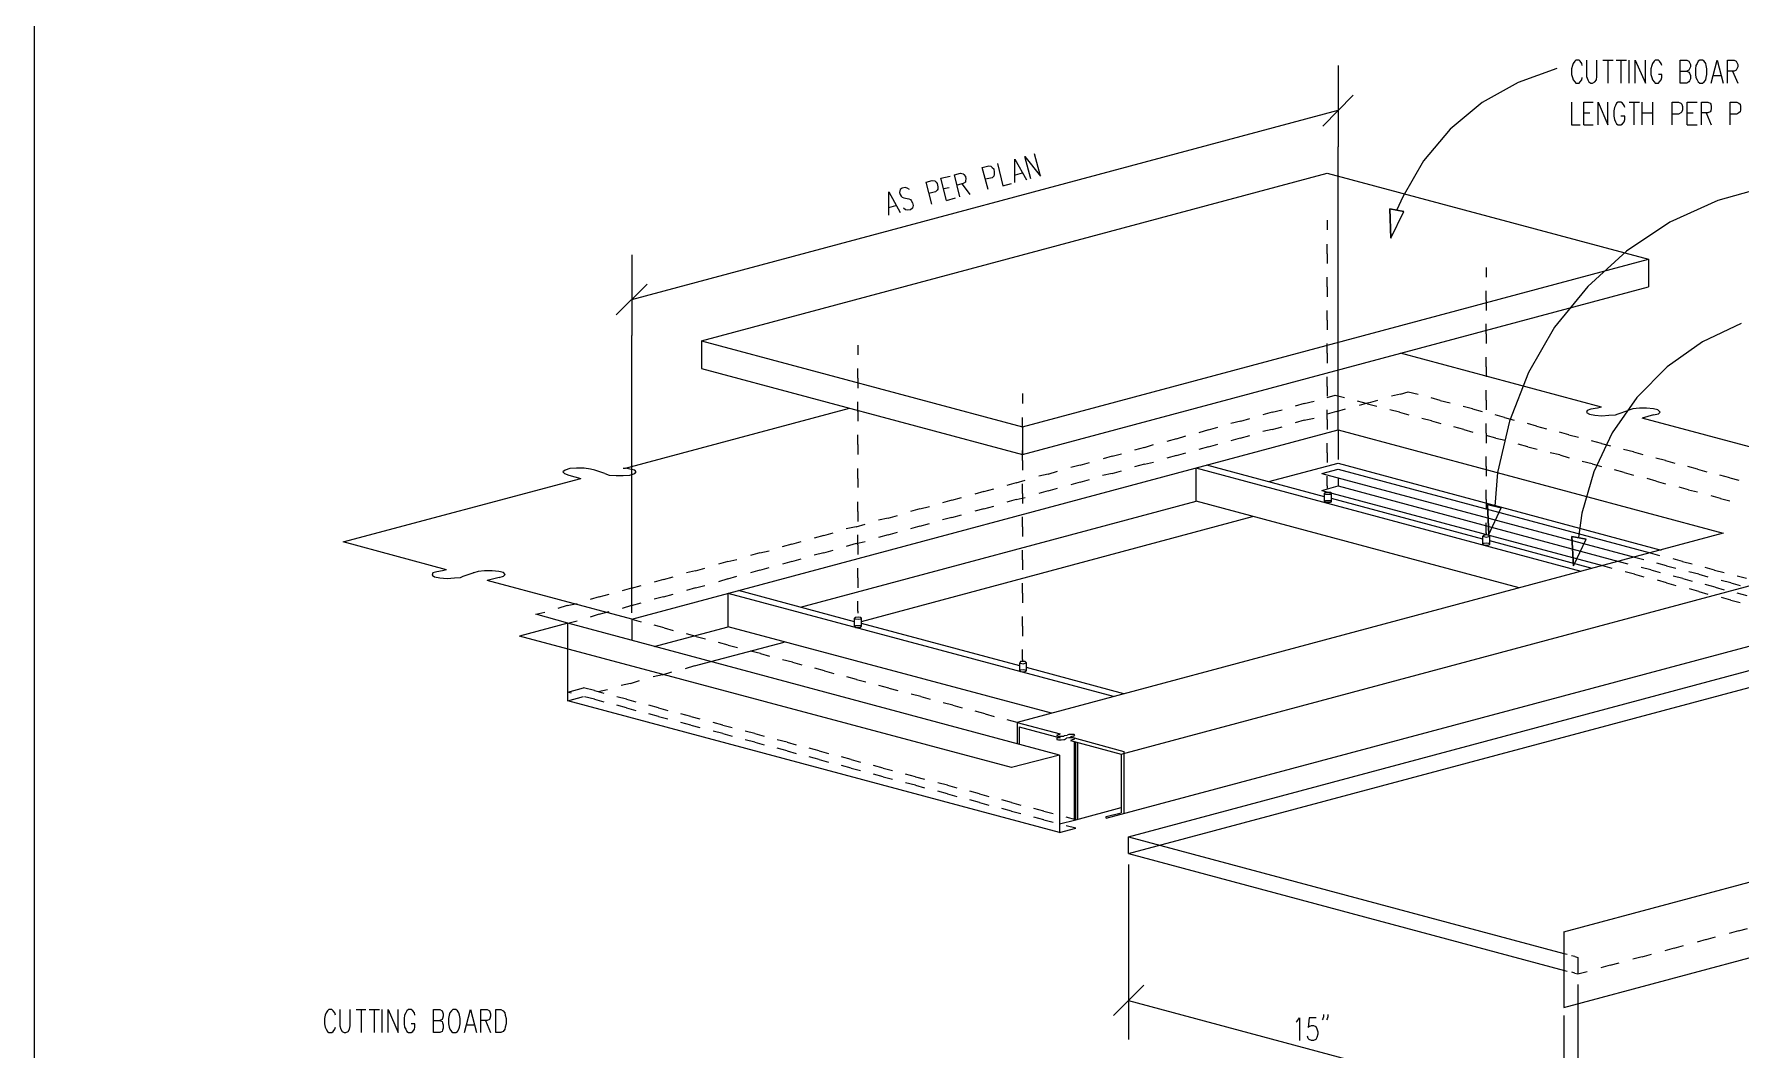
# Model space of a CAD drawing. Header units: metres. Extents: x 13 to 600, y -779 to -12.
# Drawn here: x 13.2 to 389.7, y -497.7 to -273.6 of the extents above; entities that cross this region are included whole.
import ezdxf

# ---------------------------------------------------------------- set-up
doc = ezdxf.new("R2010")
doc.units = ezdxf.units.M

msp = doc.modelspace()

# ---------------------------------------------------------------- linework, layer by layer
for p, q in [((13.24, -39.32), (13.24, -751.76)), ((300.88, -280.52), (300.88, -298.4)), ((349.12, -281.12), (340.6, -284.24)), ((352.6, -280.52), (352.36, -281.24)), ((352.36, -281.24), (352.36, -282.44)), ((352.72, -280.04), (352.6, -280.52)), ((353.08, -279.56), (352.72, -280.04)), ((353.32, -279.32), (353.08, -279.56)), ((354.04, -279.32), (353.32, -279.32)), ((354.28, -279.56), (354.04, -279.32)), ((354.64, -280.04), (354.28, -279.56)), ((354.76, -280.52), (354.64, -280.04)), ((355.72, -279.32), (355.72, -282.92)), ((358, -282.92), (358, -279.32)), ((359.32, -279.32), (361.6, -279.32)), ((360.4, -279.32), (360.4, -284.36)), ((362.2, -279.32), (364.48, -279.32)), ((363.28, -279.32), (363.28, -284.36)), ((365.08, -284.36), (365.08, -279.32)), ((366.4, -284.36), (366.4, -279.32)), ((366.4, -279.32), (368.68, -284.36)), ((368.68, -284.36), (368.68, -279.32)), ((370.12, -280.52), (369.88, -281.24)), ((369.88, -281.24), (369.88, -282.44)), ((370.24, -280.04), (370.12, -280.52)), ((370.6, -279.56), (370.24, -280.04)), ((370.84, -279.32), (370.6, -279.56)), ((371.56, -279.32), (370.84, -279.32)), ((371.8, -279.56), (371.56, -279.32)), ((372.16, -280.04), (371.8, -279.56)), ((372.28, -280.52), (372.16, -280.04)), ((376.36, -284.36), (376.36, -279.32)), ((376.36, -279.32), (377.8, -279.32)), ((376.36, -281.72), (377.8, -281.72)), ((377.8, -279.32), (378.28, -279.56)), ((378.28, -281.48), (377.8, -281.72)), ((377.8, -281.72), (378.28, -281.96)), ((378.28, -279.56), (378.4, -279.8)), ((378.4, -281.24), (378.28, -281.48)), ((378.28, -281.96), (378.4, -282.2)), ((378.4, -279.8), (378.64, -280.28)), ((378.64, -280.76), (378.4, -281.24)), ((378.4, -282.2), (378.64, -282.68)), ((378.64, -280.28), (378.64, -280.76)), ((379.84, -280.52), (379.72, -281.24)), ((379.72, -281.24), (379.72, -282.44)), ((380.08, -280.04), (379.84, -280.52)), ((380.32, -279.56), (380.08, -280.04)), ((380.68, -279.32), (380.32, -279.56)), ((381.28, -279.32), (380.68, -279.32)), ((381.64, -279.56), (381.28, -279.32)), ((382, -280.04), (381.64, -279.56)), ((382.12, -280.52), (382, -280.04)), ((382.24, -281.24), (382.12, -280.52)), ((382.24, -282.44), (382.24, -281.24)), ((383.2, -284.36), (384.52, -279.32)), ((384.52, -279.32), (385.84, -284.36)), ((386.8, -284.36), (386.8, -279.32)), ((386.8, -279.32), (388.24, -279.32)), ((388.24, -281.72), (386.8, -281.72)), ((387.88, -281.72), (389.08, -284.36)), ((388.24, -279.32), (388.72, -279.56)), ((388.72, -281.48), (388.24, -281.72)), ((388.72, -279.56), (388.84, -279.8)), ((388.84, -281.24), (388.72, -281.48)), ((388.84, -279.8), (389.08, -280.28)), ((389.08, -280.76), (388.84, -281.24)), ((389.08, -280.28), (389.08, -280.76)), ((340.6, -284.24), (332.68, -288.68)), ((352.36, -282.44), (352.6, -283.16)), ((352.6, -283.16), (352.72, -283.64)), ((352.72, -283.64), (353.08, -284.12)), ((353.08, -284.12), (353.32, -284.36)), ((353.32, -284.36), (354.04, -284.36)), ((354.04, -284.36), (354.28, -284.12)), ((354.28, -284.12), (354.64, -283.64)), ((354.64, -283.64), (354.76, -283.16)), ((355.72, -282.92), (355.96, -283.64)), ((355.96, -283.64), (356.2, -284.12)), ((356.2, -284.12), (356.68, -284.36)), ((356.68, -284.36), (357.04, -284.36)), ((357.04, -284.36), (357.52, -284.12)), ((357.52, -284.12), (357.88, -283.64)), ((357.88, -283.64), (358, -282.92)), ((369.88, -282.44), (370.12, -283.16)), ((370.12, -283.16), (370.24, -283.64)), ((370.24, -283.64), (370.6, -284.12)), ((370.6, -284.12), (370.84, -284.36)), ((370.84, -284.36), (371.56, -284.36)), ((372.28, -282.44), (371.56, -282.44)), ((371.56, -284.36), (371.8, -284.12)), ((371.8, -284.12), (372.16, -283.64)), ((372.16, -283.64), (372.28, -283.16)), ((372.28, -283.16), (372.28, -282.44)), ((377.8, -284.36), (376.36, -284.36)), ((378.28, -284.12), (377.8, -284.36)), ((378.4, -283.88), (378.28, -284.12)), ((378.64, -283.4), (378.4, -283.88)), ((378.64, -282.68), (378.64, -283.4)), ((379.72, -282.44), (379.84, -283.16)), ((379.84, -283.16), (380.08, -283.64)), ((380.08, -283.64), (380.32, -284.12)), ((380.32, -284.12), (380.68, -284.36)), ((380.68, -284.36), (381.28, -284.36)), ((381.28, -284.36), (381.64, -284.12)), ((381.64, -284.12), (382, -283.64)), ((382, -283.64), (382.12, -283.16)), ((382.12, -283.16), (382.24, -282.44)), ((383.68, -282.68), (385.36, -282.68)), ((297.52, -293.84), (304.24, -287)), ((332.68, -288.68), (325.6, -294.56)), ((352.36, -288.56), (352.36, -293.6)), ((355.12, -293.6), (355.12, -288.56)), ((355.12, -288.56), (357.16, -288.56)), ((358.24, -293.6), (358.24, -288.56)), ((358.24, -288.56), (360.4, -293.6)), ((360.4, -293.6), (360.4, -288.56)), ((361.84, -289.76), (361.72, -290.48)), ((362.08, -289.28), (361.84, -289.76)), ((362.32, -288.8), (362.08, -289.28)), ((362.68, -288.56), (362.32, -288.8)), ((363.28, -288.56), (362.68, -288.56)), ((363.64, -288.8), (363.28, -288.56)), ((364, -289.28), (363.64, -288.8)), ((364.12, -289.76), (364, -289.28)), ((365.08, -288.56), (367.36, -288.56)), ((366.16, -288.56), (366.16, -293.6)), ((367.96, -293.6), (367.96, -288.56)), ((370.24, -288.56), (370.24, -293.6)), ((374.56, -293.6), (374.56, -288.56)), ((374.56, -288.56), (376, -288.56)), ((376, -288.56), (376.48, -288.8)), ((376.48, -288.8), (376.72, -289.04)), ((376.72, -289.04), (376.84, -289.52)), ((376.84, -289.52), (376.84, -290.24)), ((377.92, -293.6), (377.92, -288.56)), ((377.92, -288.56), (380.08, -288.56)), ((381.04, -293.6), (381.04, -288.56)), ((381.04, -288.56), (382.48, -288.56)), ((382.48, -288.56), (382.96, -288.8)), ((382.96, -288.8), (383.08, -289.04)), ((383.08, -289.04), (383.2, -289.52)), ((383.2, -289.52), (383.2, -290)), ((387.4, -293.6), (387.4, -288.56)), ((387.4, -288.56), (388.84, -288.56)), ((388.84, -288.56), (389.32, -288.8)), ((389.32, -288.8), (389.56, -289.04)), ((389.56, -289.04), (389.68, -289.52)), ((389.68, -289.52), (389.68, -290.24)), ((145.12, -332.12), (300.88, -290.36)), ((352.36, -293.6), (354.28, -293.6)), ((355.12, -290.96), (356.44, -290.96)), ((355.12, -293.6), (357.16, -293.6)), ((361.72, -290.48), (361.72, -291.68)), ((361.72, -291.68), (361.84, -292.4)), ((361.84, -292.4), (362.08, -292.88)), ((362.08, -292.88), (362.32, -293.36)), ((362.32, -293.36), (362.68, -293.6)), ((362.68, -293.6), (363.28, -293.6)), ((364.12, -291.68), (363.28, -291.68)), ((363.28, -293.6), (363.64, -293.36)), ((363.64, -293.36), (364, -292.88)), ((364, -292.88), (364.12, -292.4)), ((364.12, -292.4), (364.12, -291.68)), ((367.96, -290.96), (370.24, -290.96)), ((376, -291.2), (374.56, -291.2)), ((376.48, -290.96), (376, -291.2)), ((376.72, -290.72), (376.48, -290.96)), ((376.84, -290.24), (376.72, -290.72)), ((377.92, -290.96), (379.24, -290.96)), ((377.92, -293.6), (380.08, -293.6)), ((382.48, -290.96), (381.04, -290.96)), ((382.12, -290.96), (383.2, -293.6)), ((382.96, -290.72), (382.48, -290.96)), ((383.08, -290.48), (382.96, -290.72)), ((383.2, -290), (383.08, -290.48)), ((388.84, -291.2), (387.4, -291.2)), ((389.32, -290.96), (388.84, -291.2)), ((389.56, -290.72), (389.32, -290.96)), ((389.68, -290.24), (389.56, -290.72)), ((325.6, -294.56), (319.72, -301.52)), ((229.6, -306.32), (229.6, -301.16)), ((229.6, -301.16), (232.12, -305.72)), ((233.08, -305.48), (231.76, -300.56)), ((231.76, -300.56), (235.24, -304.88)), ((235.24, -304.88), (233.92, -299.96)), ((300.88, -360.92), (300.88, -298.4)), ((160.48, -341.24), (298.48, -304.28)), ((213.28, -305.36), (215.32, -304.88)), ((216.28, -304.64), (217.6, -304.28)), ((217.48, -309.44), (216.28, -304.64)), ((217.6, -304.28), (218.2, -304.4)), ((218.2, -304.4), (218.32, -304.52)), ((218.32, -304.52), (218.68, -305)), ((222.4, -302.96), (223.84, -302.6)), ((223.72, -307.88), (222.4, -302.96)), ((223.84, -302.6), (224.32, -302.72)), ((224.32, -302.72), (224.56, -302.96)), ((224.56, -302.96), (224.92, -303.32)), ((224.92, -304.88), (224.56, -305.24)), ((224.92, -303.32), (225.04, -304.04)), ((225.04, -304.52), (224.92, -304.88)), ((225.04, -304.04), (225.04, -304.52)), ((225.76, -302.12), (226.96, -307.04)), ((229.72, -304.64), (231.28, -304.16)), ((298.48, -304.28), (369.4, -323.24)), ((319.72, -301.52), (315.16, -309.44)), ((201.76, -313.52), (201.76, -308.36)), ((201.76, -308.36), (204.28, -312.92)), ((204.28, -307.88), (204.16, -308.48)), ((204.16, -308.48), (204.28, -308.96)), ((204.76, -307.52), (204.28, -307.88)), ((205.36, -307.4), (204.76, -307.52)), ((205.84, -307.52), (205.36, -307.4)), ((206.32, -307.88), (205.84, -307.52)), ((210.04, -306.2), (211.36, -305.84)), ((211.24, -311.12), (210.04, -306.2)), ((212.08, -308.36), (210.64, -308.72)), ((211.36, -305.84), (211.96, -305.96)), ((211.96, -305.96), (212.2, -306.2)), ((212.44, -308), (212.08, -308.36)), ((212.2, -306.2), (212.44, -306.56)), ((212.44, -306.56), (212.56, -307.28)), ((212.56, -307.76), (212.44, -308)), ((212.56, -307.28), (212.56, -307.76)), ((214.48, -310.28), (213.28, -305.36)), ((213.88, -307.64), (215.08, -307.4)), ((218.2, -306.56), (216.88, -306.92)), ((217.96, -306.68), (219.64, -308.96)), ((218.68, -306.2), (218.2, -306.56)), ((218.68, -305), (218.8, -305.48)), ((218.8, -305.48), (218.68, -305.96)), ((218.68, -305.96), (218.68, -306.2)), ((224.56, -305.24), (223.12, -305.6)), ((226.96, -307.04), (228.88, -306.56)), ((395.68, -307.16), (384.64, -310.28)), ((201.76, -311.84), (203.32, -311.36)), ((204.28, -308.96), (204.52, -309.32)), ((204.52, -309.32), (204.76, -309.56)), ((204.76, -309.56), (205.12, -309.68)), ((205.48, -312.32), (205, -311.96)), ((205.12, -309.68), (206.2, -309.92)), ((205.96, -312.44), (205.48, -312.32)), ((206.56, -312.32), (205.96, -312.44)), ((206.2, -309.92), (206.56, -310.04)), ((206.56, -310.04), (206.68, -310.28)), ((207.04, -311.96), (206.56, -312.32)), ((206.68, -310.28), (207.04, -310.76)), ((207.04, -310.76), (207.16, -311.36)), ((207.16, -311.36), (207.04, -311.96)), ((214.48, -310.28), (216.52, -309.68)), ((315.4, -312.68), (312.28, -312.08)), ((312.28, -312.08), (312.52, -318.56)), ((312.52, -318.56), (312.28, -312.08)), ((312.28, -312.08), (315.4, -312.68)), ((315.16, -309.44), (313.84, -312.32)), ((384.64, -310.28), (374.08, -315.08)), ((298.48, -314.6), (298.48, -316.76)), ((312.52, -318.56), (315.4, -312.68)), ((312.52, -318.56), (315.4, -312.68)), ((374.08, -315.08), (364.48, -321.44)), ((298.48, -322.04), (298.48, -319.88)), ((145.12, -322.28), (145.12, -340.04)), ((231.28, -360.2), (369.4, -323.24)), ((298.48, -322.04), (298.48, -324.2)), ((364.48, -321.44), (355.96, -329.24)), ((369.4, -323.24), (369.4, -329.36)), ((298.48, -329.36), (298.48, -327.2)), ((333.52, -325.04), (333.52, -327.2)), ((141.64, -335.48), (148.48, -328.76)), ((231.28, -366.32), (369.4, -329.36)), ((298.48, -329.36), (298.48, -331.52)), ((333.52, -332.36), (333.52, -330.2)), ((355.96, -329.24), (348.64, -338.24)), ((298.48, -336.68), (298.48, -334.52)), ((333.52, -332.36), (333.52, -334.52)), ((298.48, -336.68), (298.48, -338.84)), ((333.52, -339.68), (333.52, -337.52)), ((348.64, -338.24), (342.88, -348.2)), ((389.8, -337.4), (381.28, -341.48)), ((145.12, -401.24), (145.12, -340.04)), ((160.48, -341.24), (231.28, -360.2)), ((160.48, -341.24), (160.48, -347.36)), ((194.92, -342.2), (194.92, -344.36)), ((298.48, -344), (298.48, -341.84)), ((333.52, -339.68), (333.52, -341.84)), ((381.28, -341.48), (373.48, -347)), ((298.48, -344), (298.48, -346.16)), ((358.96, -355.88), (314.68, -344)), ((333.52, -347), (333.52, -344.84)), ((160.48, -347.36), (231.28, -366.32)), ((194.92, -349.52), (194.92, -347.36)), ((194.92, -349.52), (194.92, -351.68)), ((298.48, -351.32), (298.48, -349.16)), ((333.52, -347), (333.52, -349.16)), ((342.88, -348.2), (338.68, -359)), ((373.48, -347), (366.76, -353.72)), ((231.28, -352.88), (231.28, -355.04)), ((298.48, -351.32), (298.48, -353.48)), ((298.48, -353.72), (300.28, -353.24)), ((300.28, -353.24), (302.32, -353.72)), ((314.68, -353), (312.64, -353.48)), ((314.68, -353), (316.36, -352.52)), ((316.36, -352.52), (318.52, -353)), ((323.44, -354.44), (321.4, -353.84)), ((333.52, -354.32), (333.52, -352.16)), ((366.76, -353.72), (361.36, -361.52)), ((143.68, -369.32), (193.12, -356.12)), ((194.92, -356.84), (194.92, -354.68)), ((194.92, -356.84), (194.92, -359)), ((286.36, -356.96), (284.32, -357.56)), ((286.36, -356.96), (288.52, -356.48)), ((293.44, -355.04), (291.4, -355.64)), ((293.44, -355.04), (295.6, -354.56)), ((298.48, -358.64), (298.48, -356.48)), ((300.52, -356.84), (298.48, -357.44)), ((300.52, -356.84), (302.56, -356.24)), ((307.36, -355.16), (305.2, -354.56)), ((307.6, -354.92), (305.56, -355.52)), ((307.36, -355.16), (309.4, -355.64)), ((307.6, -354.92), (309.64, -354.32)), ((314.44, -356.96), (312.28, -356.48)), ((314.44, -356.96), (316.48, -357.56)), ((323.44, -354.44), (325.6, -354.92)), ((330.52, -356.24), (328.48, -355.76)), ((330.52, -356.24), (332.68, -356.84)), ((333.52, -354.32), (333.52, -356.48)), ((337.6, -358.16), (335.56, -357.56)), ((355.84, -356.6), (355.72, -357.08)), ((355.72, -357.08), (356.32, -357.44)), ((356.68, -356.36), (355.84, -356.6)), ((356.32, -357.44), (357.52, -357.68)), ((358.12, -356.12), (356.68, -356.36)), ((358.96, -355.88), (358.12, -356.12)), ((360.64, -357.68), (362.08, -357.56)), ((362.08, -357.56), (362.68, -357.32)), ((362.68, -357.32), (364.84, -356.6)), ((365.92, -356.24), (364.84, -356.6)), ((367.36, -356.12), (365.92, -356.24)), ((368.92, -356.12), (367.36, -356.12)), ((370.48, -357.56), (367.96, -358.28)), ((370.48, -356.24), (368.92, -356.12)), ((371.44, -356.48), (370.48, -356.24)), ((370.48, -357.56), (371.56, -357.32)), ((371.92, -356.96), (371.44, -356.48)), ((371.56, -357.32), (371.92, -356.96)), ((145.12, -402.68), (300.88, -360.92)), ((231.28, -360.32), (231.28, -358.16)), ((231.28, -360.2), (231.28, -366.32)), ((231.28, -360.32), (231.28, -362.36)), ((272.32, -360.92), (270.16, -361.52)), ((272.32, -360.92), (274.36, -360.32)), ((279.4, -359), (277.24, -359.48)), ((279.4, -359), (281.44, -358.4)), ((286.36, -360.8), (284.32, -361.28)), ((286.36, -360.8), (288.52, -360.2)), ((293.44, -358.76), (291.4, -359.36)), ((293.44, -358.76), (295.6, -358.28)), ((298.48, -358.64), (298.48, -360.8)), ((300.88, -360.92), (300.88, -367.4)), ((300.88, -360.92), (385.84, -383.72)), ((321.52, -358.88), (319.36, -358.4)), ((321.52, -358.88), (323.56, -359.48)), ((328.6, -360.8), (326.44, -360.2)), ((328.6, -360.8), (330.64, -361.4)), ((333.52, -361.64), (333.52, -359.48)), ((338.68, -359), (336.04, -370.28)), ((337.6, -358.16), (339.76, -358.76)), ((344.68, -360.08), (342.64, -359.48)), ((344.68, -360.08), (346.84, -360.68)), ((351.76, -362), (349.72, -361.4)), ((357.52, -357.68), (359.08, -357.8)), ((359.08, -357.8), (360.64, -357.68)), ((396.04, -365.84), (367.96, -358.28)), ((194.92, -364.16), (194.92, -362)), ((194.92, -364.16), (194.92, -366.32)), ((258.16, -364.76), (256, -365.36)), ((258.16, -364.76), (260.2, -364.16)), ((265.24, -362.84), (263.08, -363.44)), ((265.24, -362.84), (267.28, -362.24)), ((272.32, -364.64), (270.16, -365.24)), ((272.32, -364.64), (274.36, -364.04)), ((279.28, -362.72), (277.24, -363.32)), ((279.28, -362.72), (281.44, -362.12)), ((298.48, -365.96), (298.48, -363.8)), ((333.52, -361.64), (333.52, -363.8)), ((335.68, -362.72), (333.52, -362.12)), ((335.68, -362.72), (337.72, -363.2)), ((342.76, -364.64), (340.6, -364.04)), ((342.76, -364.64), (344.8, -365.12)), ((351.76, -362), (353.92, -362.48)), ((358.96, -363.92), (356.8, -363.32)), ((361.36, -361.52), (357.28, -370.16)), ((358.96, -363.92), (361, -364.4)), ((231.28, -367.64), (231.28, -365.48)), ((231.28, -367.64), (231.28, -369.8)), ((244, -368.72), (241.96, -369.2)), ((244, -368.72), (246.04, -368.12)), ((251.08, -366.68), (249.04, -367.28)), ((251.08, -366.68), (253.12, -366.2)), ((258.16, -368.48), (256, -369.08)), ((258.16, -368.48), (260.2, -368)), ((265.24, -366.56), (263.08, -367.16)), ((265.24, -366.56), (267.28, -365.96)), ((297.88, -375.68), (271.96, -368.72)), ((285.64, -372.32), (300.88, -368.24)), ((298.48, -365.96), (298.48, -368.12)), ((300.88, -368.24), (372.16, -387.44)), ((333.52, -368.96), (333.52, -366.8)), ((333.52, -368.96), (333.52, -371.12)), ((349.84, -366.44), (347.68, -365.96)), ((349.84, -366.44), (351.88, -367.04)), ((356.92, -368.36), (354.76, -367.88)), ((356.92, -368.36), (358.96, -368.96)), ((366.04, -365.72), (363.88, -365.24)), ((366.04, -365.72), (368.08, -366.32)), ((373.12, -367.64), (370.96, -367.16)), ((373.12, -367.64), (375.16, -368.24)), ((380.2, -369.56), (378.04, -368.96)), ((81.4, -385.64), (133.84, -371.6)), ((130.36, -369.8), (129.88, -370.16)), ((129.88, -370.16), (130.24, -370.52)), ((130.24, -370.52), (131.2, -370.88)), ((131.44, -369.44), (130.36, -369.8)), ((131.2, -370.88), (133.84, -371.6)), ((132.88, -369.32), (131.44, -369.44)), ((134.56, -369.32), (132.88, -369.32)), ((136, -369.56), (134.56, -369.32)), ((136.96, -369.8), (136, -369.56)), ((139.12, -370.52), (136.96, -369.8)), ((139.12, -370.52), (140.08, -370.88)), ((140.08, -370.88), (141.64, -371)), ((141.64, -371), (143.2, -371)), ((143.2, -369.32), (143.68, -369.32)), ((143.2, -371), (144.64, -370.88)), ((144.64, -369.56), (143.68, -369.32)), ((145.72, -369.8), (144.64, -369.56)), ((144.64, -370.88), (145.72, -370.52)), ((146.08, -370.16), (145.72, -369.8)), ((145.72, -370.52), (146.08, -370.16)), ((194.92, -371.6), (194.92, -369.44)), ((194.92, -371.6), (194.92, -373.64)), ((229.84, -372.56), (227.8, -373.16)), ((229.84, -372.56), (231.88, -371.96)), ((236.92, -370.64), (234.88, -371.12)), ((236.92, -370.64), (238.96, -370.04)), ((244, -372.44), (241.96, -373.04)), ((244, -372.44), (246.04, -371.84)), ((251.08, -370.52), (248.92, -371)), ((251.08, -370.52), (253.12, -369.92)), ((354.52, -392.12), (269.56, -369.32)), ((269.56, -376.64), (269.56, -369.32)), ((297.28, -370.52), (300.88, -369.56)), ((297.28, -370.52), (366.28, -389)), ((298.48, -373.28), (298.48, -371.12)), ((300.88, -369.56), (369.76, -388.04)), ((300.88, -371.48), (300.88, -373.28)), ((336.04, -370.28), (335.44, -377.72)), ((357.28, -370.16), (354.64, -379.28)), ((364, -370.28), (361.84, -369.68)), ((364, -370.28), (366.04, -370.88)), ((371.08, -372.2), (369.04, -371.6)), ((371.08, -372.2), (373.12, -372.8)), ((380.2, -369.56), (382.24, -370.16)), ((387.28, -371.48), (385.12, -370.88)), ((387.28, -371.48), (389.32, -371.96)), ((215.68, -376.4), (213.64, -377)), ((215.68, -376.4), (217.84, -375.8)), ((222.76, -374.48), (220.72, -375.08)), ((222.76, -374.48), (224.92, -373.88)), ((229.84, -376.28), (227.8, -376.88)), ((229.84, -376.28), (231.88, -375.8)), ((231.28, -374.96), (231.28, -372.8)), ((231.28, -374.96), (231.28, -377.12)), ((236.92, -374.36), (234.88, -374.96)), ((236.92, -374.36), (238.96, -373.76)), ((297.28, -374.24), (300.88, -373.28)), ((297.28, -374.24), (359.2, -390.8)), ((298.12, -374.72), (297.88, -374.84)), ((297.88, -376.76), (297.88, -374.84)), ((297.88, -374.84), (298.12, -375.08)), ((298.6, -374.72), (298.12, -374.72)), ((298.12, -375.08), (298.6, -375.08)), ((298.48, -373.28), (298.48, -373.76)), ((299.2, -374.72), (298.6, -374.72)), ((298.6, -375.08), (299.2, -375.08)), ((299.44, -374.84), (299.2, -374.72)), ((299.2, -375.08), (299.44, -374.84)), ((299.44, -376.76), (299.44, -374.84)), ((332.8, -385.04), (299.44, -376.04)), ((300.88, -373.28), (362.8, -389.96)), ((333.52, -376.28), (333.52, -374.12)), ((333.52, -376.28), (333.52, -378.44)), ((378.16, -374.12), (376.12, -373.52)), ((378.16, -374.12), (380.2, -374.6)), ((385.24, -376.04), (383.2, -375.44)), ((385.24, -376.04), (387.28, -376.52)), ((182.32, -400.04), (269.56, -376.64)), ((194.92, -378.92), (194.92, -376.76)), ((194.92, -378.92), (194.92, -381.08)), ((195.76, -403.16), (282.04, -380)), ((201.64, -380.36), (203.68, -379.76)), ((208.6, -378.32), (206.56, -378.92)), ((208.6, -378.32), (210.76, -377.84)), ((215.68, -380.24), (213.64, -380.72)), ((215.68, -380.24), (217.84, -379.64)), ((222.76, -378.32), (220.72, -378.8)), ((222.76, -378.32), (224.92, -377.72)), ((231.28, -382.28), (231.28, -380.12)), ((253, -432.44), (449.2, -379.88)), ((340.84, -395.72), (269.56, -376.64)), ((298.12, -376.52), (297.88, -376.76)), ((297.88, -376.76), (298.12, -376.88)), ((298.6, -376.52), (298.12, -376.52)), ((298.12, -376.88), (298.6, -376.88)), ((299.2, -376.52), (298.6, -376.52)), ((298.6, -376.88), (299.2, -376.88)), ((299.44, -376.76), (299.2, -376.52)), ((299.2, -376.88), (299.44, -376.76)), ((336.88, -378.08), (333.88, -377.36)), ((333.88, -377.36), (334.12, -383.96)), ((334.12, -383.96), (333.88, -377.36)), ((333.88, -377.36), (336.88, -378.08)), ((334.12, -383.96), (336.88, -378.08)), ((334.12, -383.96), (336.88, -378.08)), ((354.64, -379.28), (353.92, -384.68)), ((187.48, -384.2), (189.52, -383.6)), ((194.56, -382.28), (192.4, -382.76)), ((194.56, -382.28), (196.6, -381.68)), ((201.64, -380.36), (199.48, -380.84)), ((201.64, -384.08), (203.68, -383.48)), ((208.6, -382.16), (206.56, -382.76)), ((208.6, -382.16), (210.76, -381.56)), ((385.84, -383.72), (230.08, -425.48)), ((231.28, -382.28), (231.28, -384.44)), ((333.52, -383.6), (333.52, -381.44)), ((333.52, -383.6), (333.52, -384.08)), ((104.2, -391.76), (81.4, -385.64)), ((173.32, -388.04), (175.36, -387.56)), ((180.4, -386.12), (178.24, -386.72)), ((180.4, -386.12), (182.44, -385.52)), ((187.48, -384.2), (185.32, -384.8)), ((187.48, -388.04), (189.52, -387.44)), ((194.56, -386), (192.4, -386.6)), ((194.56, -386), (196.6, -385.52)), ((194.92, -386.24), (194.92, -384.08)), ((194.92, -386.24), (194.92, -388.4)), ((201.64, -384.08), (199.48, -384.68)), ((231.28, -389.6), (231.28, -387.44)), ((333.04, -384.2), (332.8, -384.32)), ((332.8, -386.12), (332.8, -384.32)), ((332.8, -384.32), (333.04, -384.44)), ((333.04, -386), (332.8, -386.12)), ((332.8, -386.12), (333.04, -386.24)), ((333.64, -384.08), (333.04, -384.2)), ((333.04, -384.44), (333.64, -384.56)), ((333.64, -385.88), (333.04, -386)), ((333.04, -386.24), (333.64, -386.36)), ((334.12, -384.2), (333.64, -384.08)), ((333.64, -384.56), (334.12, -384.44)), ((334.12, -386), (333.64, -385.88)), ((333.64, -386.36), (334.12, -386.24)), ((334.36, -384.32), (334.12, -384.2)), ((334.12, -384.44), (334.36, -384.32)), ((334.36, -386.12), (334.12, -386)), ((334.12, -386.24), (334.36, -386.12)), ((334.36, -386.12), (334.36, -384.32)), ((356.92, -391.52), (334.36, -385.4)), ((355.6, -385.04), (352.48, -384.44)), ((352.48, -384.44), (352.84, -390.92)), ((352.84, -390.92), (352.48, -384.44)), ((352.48, -384.44), (355.6, -385.04)), ((352.84, -390.92), (355.6, -385.04)), ((352.84, -390.92), (355.6, -385.04)), ((159.16, -392), (161.2, -391.4)), ((166.24, -389.96), (164.2, -390.56)), ((166.24, -389.96), (168.28, -389.48)), ((173.32, -388.04), (171.28, -388.64)), ((173.32, -391.88), (175.36, -391.28)), ((180.4, -389.96), (178.36, -390.56)), ((180.4, -389.96), (182.44, -389.36)), ((187.48, -388.04), (185.32, -388.52)), ((194.92, -393.56), (194.92, -391.4)), ((231.28, -389.6), (231.28, -391.76)), ((359.2, -390.8), (361.24, -391.4)), ((362.8, -389.96), (364.84, -390.44)), ((366.28, -389), (368.32, -389.48)), ((369.88, -391.76), (367.72, -391.28)), ((369.76, -388.04), (371.8, -388.64)), ((373.36, -390.92), (371.2, -390.32)), ((373.36, -390.92), (375.4, -391.4)), ((376.84, -389.96), (374.8, -389.36)), ((376.84, -389.96), (379, -390.44)), ((383.92, -391.88), (381.88, -391.28)), ((101.2, -392.48), (101.08, -392.96)), ((101.08, -392.96), (101.56, -393.32)), ((102.04, -392.24), (101.2, -392.48)), ((101.56, -393.32), (102.76, -393.56)), ((103.36, -392), (102.04, -392.24)), ((102.76, -393.56), (104.32, -393.68)), ((104.2, -391.76), (103.36, -392)), ((104.32, -393.68), (106, -393.56)), ((106, -393.56), (107.32, -393.44)), ((107.32, -393.44), (107.92, -393.2)), ((107.92, -393.2), (110.08, -392.48)), ((110.2, -392.48), (110.08, -392.48)), ((111.16, -392.12), (110.2, -392.48)), ((112.6, -392), (111.16, -392.12)), ((114.28, -392), (112.6, -392)), ((115.84, -393.44), (113.2, -394.16)), ((145.12, -402.68), (113.2, -394.16)), ((115.72, -392.12), (114.28, -392)), ((116.8, -392.36), (115.72, -392.12)), ((115.84, -393.44), (116.8, -393.2)), ((117.16, -392.84), (116.8, -392.36)), ((116.8, -393.2), (117.16, -392.84)), ((145, -395.84), (147.16, -395.24)), ((152.08, -393.92), (150.04, -394.52)), ((152.08, -393.92), (154.24, -393.32)), ((159.16, -392), (157.12, -392.48)), ((159.16, -395.72), (161.2, -395.24)), ((166.24, -393.8), (164.2, -394.4)), ((166.24, -393.8), (168.28, -393.2)), ((173.32, -391.88), (171.28, -392.48)), ((194.92, -393.56), (194.92, -395.72)), ((231.28, -396.92), (231.28, -394.76)), ((249.76, -446.6), (449.2, -393.2)), ((366.28, -392.72), (364.24, -392.24)), ((366.28, -392.72), (368.32, -393.32)), ((369.88, -391.76), (371.92, -392.36)), ((373.36, -394.64), (371.32, -394.04)), ((373.36, -394.64), (375.4, -395.24)), ((376.96, -393.68), (374.8, -393.2)), ((376.96, -393.68), (379, -394.28)), ((380.44, -392.72), (378.28, -392.24)), ((380.44, -392.72), (382.48, -393.32)), ((384.04, -395.6), (381.88, -395)), ((383.92, -391.88), (386.08, -392.36)), ((387.52, -394.64), (385.36, -394.16)), ((387.52, -394.64), (389.56, -395.24)), ((391, -393.68), (388.96, -393.2)), ((137.92, -397.76), (135.88, -398.36)), ((137.92, -397.76), (140.08, -397.16)), ((145, -395.84), (142.96, -396.44)), ((145, -399.68), (147.16, -399.08)), ((152.08, -397.76), (150.04, -398.24)), ((152.08, -397.76), (154.24, -397.16)), ((159.16, -395.72), (157.12, -396.32)), ((166.36, -404.36), (166.36, -397.04)), ((251.32, -419.72), (166.36, -397.04)), ((194.2, -403.28), (168.64, -396.32)), ((194.92, -400.88), (194.92, -398.72)), ((231.28, -396.92), (231.28, -399.08)), ((380.44, -396.56), (378.4, -395.96)), ((380.44, -396.56), (382.48, -397.16)), ((384.04, -395.6), (386.08, -396.2)), ((387.52, -398.48), (385.48, -397.88)), ((387.52, -398.48), (389.56, -398.96)), ((391.12, -397.52), (388.96, -396.92)), ((123.88, -401.6), (125.92, -401.12)), ((130.96, -403.52), (123.88, -401.6)), ((130.84, -399.68), (128.8, -400.28)), ((130.84, -399.68), (133, -399.2)), ((137.92, -401.6), (135.88, -402.2)), ((137.92, -401.6), (140.08, -401)), ((145, -399.68), (142.96, -400.28)), ((145.12, -402.68), (147.16, -403.28)), ((145.12, -402.68), (145.12, -407.36)), ((194.44, -402.32), (194.2, -402.44)), ((194.2, -404.24), (194.2, -402.44)), ((194.2, -402.44), (194.44, -402.56)), ((195.04, -402.2), (194.44, -402.32)), ((194.44, -402.56), (195.04, -402.68)), ((194.92, -400.88), (194.92, -401.36)), ((195.52, -402.32), (195.04, -402.2)), ((195.04, -402.68), (195.52, -402.56)), ((195.76, -402.44), (195.52, -402.32)), ((195.52, -402.56), (195.76, -402.44)), ((195.76, -404.24), (195.76, -402.44)), ((231.28, -404.24), (231.28, -402.08)), ((130.96, -403.52), (120.28, -406.4)), ((228.88, -435.44), (120.28, -406.4)), ((130.96, -403.52), (133, -403.04)), ((239.44, -432.68), (130.96, -403.52)), ((130.96, -420.68), (130.96, -403.52)), ((152.2, -404.6), (150.04, -404)), ((150.04, -408.68), (166.36, -404.36)), ((152.2, -404.6), (154.24, -405.2)), ((159.28, -406.52), (157.12, -405.92)), ((159.28, -406.52), (161.32, -407)), ((237.64, -423.44), (166.36, -404.36)), ((194.44, -404.12), (194.2, -404.24)), ((194.2, -404.24), (194.44, -404.48)), ((195.04, -404.12), (194.44, -404.12)), ((194.44, -404.48), (195.04, -404.48)), ((195.52, -404.12), (195.04, -404.12)), ((195.04, -404.48), (195.52, -404.48)), ((195.76, -404.24), (195.52, -404.12)), ((195.52, -404.48), (195.76, -404.24)), ((230.68, -413), (195.76, -403.64)), ((231.28, -404.24), (231.28, -406.4)), ((254.68, -450.68), (427.96, -404.24)), ((162.52, -412.04), (178.72, -407.72)), ((166.36, -408.44), (164.2, -407.84)), ((166.36, -408.44), (168.4, -408.92)), ((173.44, -410.24), (171.28, -409.76)), ((173.44, -410.24), (175.48, -410.84)), ((231.28, -411.56), (231.28, -409.4)), ((254.68, -454.4), (427.96, -407.96)), ((158.92, -413), (156.88, -413.6)), ((158.92, -413), (162.52, -412.04)), ((180.52, -412.16), (178.36, -411.68)), ((180.52, -412.16), (182.56, -412.76)), ((187.6, -414.08), (185.44, -413.48)), ((187.6, -414.08), (189.64, -414.68)), ((230.8, -412.04), (230.68, -412.28)), ((230.68, -414.08), (230.68, -412.28)), ((230.68, -412.28), (230.8, -412.4)), ((230.8, -413.96), (230.68, -414.08)), ((230.68, -414.08), (230.8, -414.2)), ((231.4, -412.04), (230.8, -412.04)), ((230.8, -412.4), (231.4, -412.52)), ((231.4, -413.84), (230.8, -413.96)), ((231.28, -411.56), (231.28, -412.04)), ((231.88, -412.04), (231.4, -412.04)), ((231.4, -412.52), (231.88, -412.4)), ((231.88, -413.96), (231.4, -413.84)), ((232.12, -412.28), (231.88, -412.04)), ((231.88, -412.4), (232.12, -412.28)), ((232.12, -414.08), (231.88, -413.96)), ((231.88, -414.2), (232.12, -414.08)), ((232.12, -414.08), (232.12, -412.28)), ((253.6, -419.12), (232.12, -413.36)), ((130.96, -418.76), (134.44, -417.8)), ((136.84, -418.4), (134.44, -417.8)), ((144.76, -416.84), (142.72, -417.32)), ((144.76, -416.84), (146.8, -416.24)), ((151.84, -414.92), (149.8, -415.4)), ((151.84, -414.92), (153.88, -414.32)), ((194.68, -416), (192.52, -415.4)), ((194.68, -416), (196.72, -416.48)), ((201.76, -417.92), (199.6, -417.32)), ((230.8, -414.2), (231.4, -414.32)), ((231.4, -414.32), (231.88, -414.2)), ((131.8, -419), (130.96, -418.76)), ((130.96, -420.68), (134.44, -419.72)), ((239.44, -449.72), (130.96, -420.68)), ((136.84, -420.32), (134.68, -419.84)), ((136.84, -418.4), (138.88, -419)), ((136.84, -420.32), (138.88, -420.92)), ((137.68, -418.64), (139.72, -418.16)), ((143.92, -420.32), (141.76, -419.84)), ((143.92, -422.24), (141.76, -421.64)), ((143.92, -420.32), (145.96, -420.92)), ((151, -422.24), (148.84, -421.64)), ((201.76, -417.92), (203.8, -418.4)), ((208.84, -419.72), (206.68, -419.24)), ((208.84, -419.72), (210.88, -420.32)), ((215.92, -421.64), (213.76, -421.16)), ((215.92, -421.64), (217.96, -422.24)), ((143.92, -422.24), (145.96, -422.84)), ((151, -424.16), (148.84, -423.56)), ((151, -422.24), (153.04, -422.84)), ((151, -424.16), (153.04, -424.64)), ((158.08, -424.16), (155.92, -423.56)), ((158.08, -424.16), (160.12, -424.64)), ((223, -423.56), (220.84, -422.96)), ((223, -423.56), (225.04, -424.16)), ((230.08, -425.48), (227.92, -424.88)), ((350.68, -471.68), (530.32, -423.56)), ((158.08, -426.08), (155.92, -425.48)), ((158.08, -426.08), (160.12, -426.56)), ((165.16, -426.08), (163, -425.48)), ((165.16, -427.88), (163, -427.4)), ((165.16, -426.08), (167.2, -426.56)), ((165.16, -427.88), (167.2, -428.48)), ((172.24, -427.88), (170.08, -427.4)), ((172.24, -427.88), (174.28, -428.48)), ((230.08, -425.48), (230.08, -425.48)), ((230.08, -425.48), (230.08, -430.16)), ((230.08, -425.48), (239.56, -428)), ((230.56, -426.44), (230.56, -430.28)), ((230.56, -426.44), (239.56, -428.84)), ((239.44, -428.12), (238.84, -428.24)), ((238.84, -428.24), (238.84, -428.36)), ((238.84, -428.36), (239.2, -428.48)), ((239.32, -428.84), (238.84, -428.96)), ((238.84, -428.96), (238.84, -429.2)), ((238.84, -429.2), (239.2, -429.32)), ((239.2, -428.48), (239.8, -428.48)), ((239.56, -428.84), (239.32, -428.84)), ((239.56, -428), (239.44, -428.12)), ((239.8, -428.48), (240.4, -428.48)), ((239.8, -429.32), (240.4, -429.2)), ((240.4, -428.48), (240.52, -428.36)), ((240.4, -429.2), (240.52, -429.2)), ((240.52, -428.36), (241.12, -428.24)), ((240.52, -429.2), (241, -428.96)), ((241.48, -428.84), (241, -428.96)), ((241.48, -428.12), (241.12, -428.24)), ((242.2, -428.12), (241.48, -428.12)), ((242.08, -428.84), (241.48, -428.84)), ((242.44, -428.48), (241.84, -428.6)), ((241.84, -428.6), (253.6, -431.84)), ((242.44, -429.2), (241.84, -429.44)), ((242.68, -428.96), (242.08, -428.84)), ((242.68, -428.12), (242.2, -428.12)), ((242.44, -428.48), (242.8, -428.36)), ((242.44, -429.2), (242.8, -429.08)), ((242.8, -428.36), (242.68, -428.12)), ((242.8, -429.08), (242.68, -428.96)), ((172.24, -429.8), (170.08, -429.32)), ((172.24, -429.8), (174.28, -430.4)), ((179.32, -429.8), (177.16, -429.32)), ((179.32, -431.72), (177.16, -431.12)), ((179.32, -429.8), (181.36, -430.4)), ((179.32, -431.72), (181.36, -432.32)), ((186.4, -431.72), (184.24, -431.12)), ((186.4, -431.72), (188.44, -432.32)), ((239.44, -432.68), (228.88, -435.44)), ((239.2, -429.32), (239.8, -429.32)), ((239.44, -432.68), (239.44, -449.72)), ((241.84, -429.44), (253, -432.44)), ((242.68, -429.68), (242.68, -446.84)), ((243.04, -446.96), (243.04, -429.8)), ((243.4, -429.92), (243.4, -446.84)), ((253, -432.44), (253, -445.4)), ((253.6, -431.84), (253.6, -445.64)), ((186.4, -433.64), (184.24, -433.04)), ((186.4, -433.64), (188.44, -434.24)), ((193.48, -433.64), (191.32, -433.04)), ((193.48, -435.56), (191.32, -434.96)), ((193.48, -433.64), (195.52, -434.24)), ((193.48, -435.56), (195.52, -436.04)), ((200.56, -435.56), (198.4, -434.96)), ((200.56, -435.56), (202.6, -436.04)), ((200.56, -437.48), (198.4, -436.88)), ((200.56, -437.48), (202.6, -437.96)), ((207.64, -437.48), (205.48, -436.88)), ((207.64, -439.28), (205.48, -438.8)), ((207.64, -437.48), (209.68, -437.96)), ((207.64, -439.28), (209.68, -439.88)), ((214.72, -439.28), (212.56, -438.8)), ((214.72, -439.28), (216.76, -439.88)), ((350.68, -488.36), (530.32, -440.24)), ((214.72, -441.2), (212.56, -440.6)), ((214.72, -441.2), (216.76, -441.8)), ((221.8, -441.2), (219.64, -440.6)), ((221.8, -443.12), (219.64, -442.52)), ((221.8, -441.2), (223.84, -441.8)), ((221.8, -443.12), (223.84, -443.72)), ((228.88, -443.12), (226.72, -442.52)), ((228.88, -443.12), (230.92, -443.72)), ((243.04, -446.96), (253, -444.2)), ((228.88, -445.04), (226.72, -444.44)), ((228.88, -445.04), (230.92, -445.52)), ((235.96, -445.04), (233.8, -444.44)), ((235.96, -446.96), (233.8, -446.36)), ((235.96, -445.04), (238, -445.52)), ((235.96, -446.96), (238, -447.44)), ((239.44, -447.8), (243.04, -446.96)), ((243.04, -446.96), (240.88, -446.36)), ((249.76, -446.24), (253, -445.4)), ((249.76, -446.6), (249.76, -446.24)), ((239.44, -449.72), (243.04, -448.76)), ((243.04, -448.76), (240.88, -448.28)), ((254.68, -450.68), (350.68, -476.48)), ((254.68, -454.4), (254.68, -450.68)), ((254.68, -454.4), (350.8, -480.2)), ((254.68, -456.8), (254.68, -495.44)), ((350.68, -471.68), (350.68, -488.36)), ((382.12, -473.36), (380.08, -473.96)), ((382.12, -473.36), (384.16, -472.76)), ((389.2, -471.44), (387.16, -472.04)), ((389.2, -471.44), (391.24, -470.96)), ((350.68, -476.48), (351.4, -476.6)), ((353.08, -477.08), (352.36, -476.96)), ((353.08, -477.08), (353.8, -477.32)), ((353.8, -477.32), (353.8, -480.92)), ((367.96, -477.2), (365.92, -477.68)), ((367.96, -477.2), (370, -476.6)), ((375.04, -475.28), (373, -475.88)), ((375.04, -475.28), (377.08, -474.68)), ((350.8, -480.2), (351.4, -480.32)), ((353.08, -480.8), (352.48, -480.56)), ((353.08, -480.8), (353.8, -480.92)), ((353.8, -480.92), (355.84, -480.44)), ((360.88, -479), (358.84, -479.6)), ((360.88, -479), (362.92, -478.52)), ((251.32, -490.16), (258.04, -483.44)), ((353.8, -483.32), (353.8, -554.12)), ((77.92, -489.08), (77.68, -489.56)), ((78.28, -488.84), (77.92, -489.08)), ((78.88, -488.84), (78.28, -488.84)), ((79.24, -489.08), (78.88, -488.84)), ((79.6, -489.56), (79.24, -489.08)), ((80.68, -488.84), (80.68, -492.44)), ((82.96, -492.44), (82.96, -488.84)), ((84.28, -488.84), (86.44, -488.84)), ((85.36, -488.84), (85.36, -493.88)), ((87.16, -488.84), (89.44, -488.84)), ((88.24, -488.84), (88.24, -493.88)), ((90.04, -493.88), (90.04, -488.84)), ((91.36, -493.88), (91.36, -488.84)), ((91.36, -488.84), (93.52, -493.88)), ((93.52, -493.88), (93.52, -488.84)), ((95.44, -489.08), (95.2, -489.56)), ((95.8, -488.84), (95.44, -489.08)), ((96.4, -488.84), (95.8, -488.84)), ((96.76, -489.08), (96.4, -488.84)), ((97.12, -489.56), (96.76, -489.08)), ((101.32, -493.88), (101.32, -488.84)), ((101.32, -488.84), (102.76, -488.84)), ((102.76, -488.84), (103.24, -489.08)), ((103.24, -489.08), (103.36, -489.32)), ((103.36, -489.32), (103.48, -489.8)), ((105.28, -489.08), (104.92, -489.56)), ((105.64, -488.84), (105.28, -489.08)), ((106.24, -488.84), (105.64, -488.84)), ((106.6, -489.08), (106.24, -488.84)), ((106.96, -489.56), (106.6, -489.08)), ((108.16, -493.88), (109.48, -488.84)), ((109.48, -488.84), (110.8, -493.88)), ((111.76, -493.88), (111.76, -488.84)), ((111.76, -488.84), (113.2, -488.84)), ((113.2, -488.84), (113.68, -489.08)), ((113.68, -489.08), (113.8, -489.32)), ((113.8, -489.32), (113.92, -489.8)), ((115.12, -493.88), (115.12, -488.84)), ((115.12, -488.84), (116.2, -488.84)), ((116.2, -488.84), (116.68, -489.08)), ((116.68, -489.08), (117.04, -489.56)), ((254.68, -486.8), (353.8, -513.44)), ((77.44, -490.04), (77.32, -490.76)), ((77.32, -490.76), (77.32, -491.96)), ((77.32, -491.96), (77.44, -492.68)), ((77.68, -489.56), (77.44, -490.04)), ((77.44, -492.68), (77.68, -493.16)), ((77.68, -493.16), (77.92, -493.64)), ((79.24, -493.64), (79.6, -493.16)), ((79.72, -490.04), (79.6, -489.56)), ((79.6, -493.16), (79.72, -492.68)), ((80.68, -492.44), (80.92, -493.16)), ((80.92, -493.16), (81.16, -493.64)), ((82.48, -493.64), (82.84, -493.16)), ((82.84, -493.16), (82.96, -492.44)), ((94.96, -490.04), (94.84, -490.76)), ((94.84, -490.76), (94.84, -491.96)), ((94.84, -491.96), (94.96, -492.68)), ((95.2, -489.56), (94.96, -490.04)), ((94.96, -492.68), (95.2, -493.16)), ((95.2, -493.16), (95.44, -493.64)), ((97.24, -491.96), (96.4, -491.96)), ((96.76, -493.64), (97.12, -493.16)), ((97.24, -490.04), (97.12, -489.56)), ((97.12, -493.16), (97.24, -492.68)), ((97.24, -492.68), (97.24, -491.96)), ((101.32, -491.24), (102.76, -491.24)), ((103.24, -491), (102.76, -491.24)), ((102.76, -491.24), (103.24, -491.48)), ((103.36, -490.76), (103.24, -491)), ((103.24, -491.48), (103.36, -491.72)), ((103.48, -490.28), (103.36, -490.76)), ((103.36, -491.72), (103.48, -492.2)), ((103.48, -492.92), (103.36, -493.4)), ((103.48, -489.8), (103.48, -490.28)), ((103.48, -492.2), (103.48, -492.92)), ((104.8, -490.04), (104.68, -490.76)), ((104.68, -490.76), (104.68, -491.96)), ((104.68, -491.96), (104.8, -492.68)), ((104.92, -489.56), (104.8, -490.04)), ((104.8, -492.68), (104.92, -493.16)), ((104.92, -493.16), (105.28, -493.64)), ((106.6, -493.64), (106.96, -493.16)), ((107.08, -490.04), (106.96, -489.56)), ((106.96, -493.16), (107.08, -492.68)), ((107.2, -490.76), (107.08, -490.04)), ((107.08, -492.68), (107.2, -491.96)), ((107.2, -491.96), (107.2, -490.76)), ((108.64, -492.2), (110.32, -492.2)), ((113.2, -491.24), (111.76, -491.24)), ((112.84, -491.24), (113.92, -493.88)), ((113.68, -491), (113.2, -491.24)), ((113.8, -490.76), (113.68, -491)), ((113.92, -490.28), (113.8, -490.76)), ((113.92, -489.8), (113.92, -490.28)), ((117.04, -493.16), (116.68, -493.64)), ((117.04, -489.56), (117.16, -490.04)), ((117.16, -492.68), (117.04, -493.16)), ((117.16, -490.04), (117.4, -490.76)), ((117.4, -491.96), (117.16, -492.68)), ((117.4, -490.76), (117.4, -491.96)), ((291.64, -491.6), (291.88, -491.36)), ((291.88, -491.36), (292.36, -490.64)), ((292.36, -490.64), (292.36, -495.68)), ((294.52, -490.64), (294.28, -492.8)), ((294.28, -492.8), (294.52, -492.56)), ((296.08, -490.64), (294.52, -490.64)), ((294.52, -492.56), (295, -492.32)), ((295, -492.32), (295.48, -492.32)), ((295.48, -492.32), (295.96, -492.56)), ((295.96, -492.56), (296.2, -493.04)), ((296.2, -493.04), (296.44, -493.76)), ((297.52, -490.88), (297.4, -491.12)), ((297.64, -490.4), (297.52, -490.88)), ((297.64, -489.92), (297.64, -490.4)), ((298.48, -490.88), (298.36, -491.12)), ((298.6, -490.4), (298.48, -490.88)), ((298.6, -489.92), (298.6, -490.4)), ((350.68, -490.16), (350.68, -533.12)), ((77.92, -493.64), (78.28, -493.88)), ((78.28, -493.88), (78.88, -493.88)), ((78.88, -493.88), (79.24, -493.64)), ((81.16, -493.64), (81.64, -493.88)), ((81.64, -493.88), (82, -493.88)), ((82, -493.88), (82.48, -493.64)), ((95.44, -493.64), (95.8, -493.88)), ((95.8, -493.88), (96.4, -493.88)), ((96.4, -493.88), (96.76, -493.64)), ((102.76, -493.88), (101.32, -493.88)), ((103.24, -493.64), (102.76, -493.88)), ((103.36, -493.4), (103.24, -493.64)), ((105.28, -493.64), (105.64, -493.88)), ((105.64, -493.88), (106.24, -493.88)), ((106.24, -493.88), (106.6, -493.64)), ((116.2, -493.88), (115.12, -493.88)), ((116.68, -493.64), (116.2, -493.88)), ((294.28, -495.2), (294.16, -494.72)), ((294.52, -495.44), (294.28, -495.2)), ((295, -495.68), (294.52, -495.44)), ((295.48, -495.68), (295, -495.68)), ((295.96, -495.44), (295.48, -495.68)), ((296.2, -494.96), (295.96, -495.44)), ((296.44, -494.24), (296.2, -494.96)), ((296.44, -493.76), (296.44, -494.24))]:
    msp.add_line(p, q)

doc.saveas('drawing.dxf')
